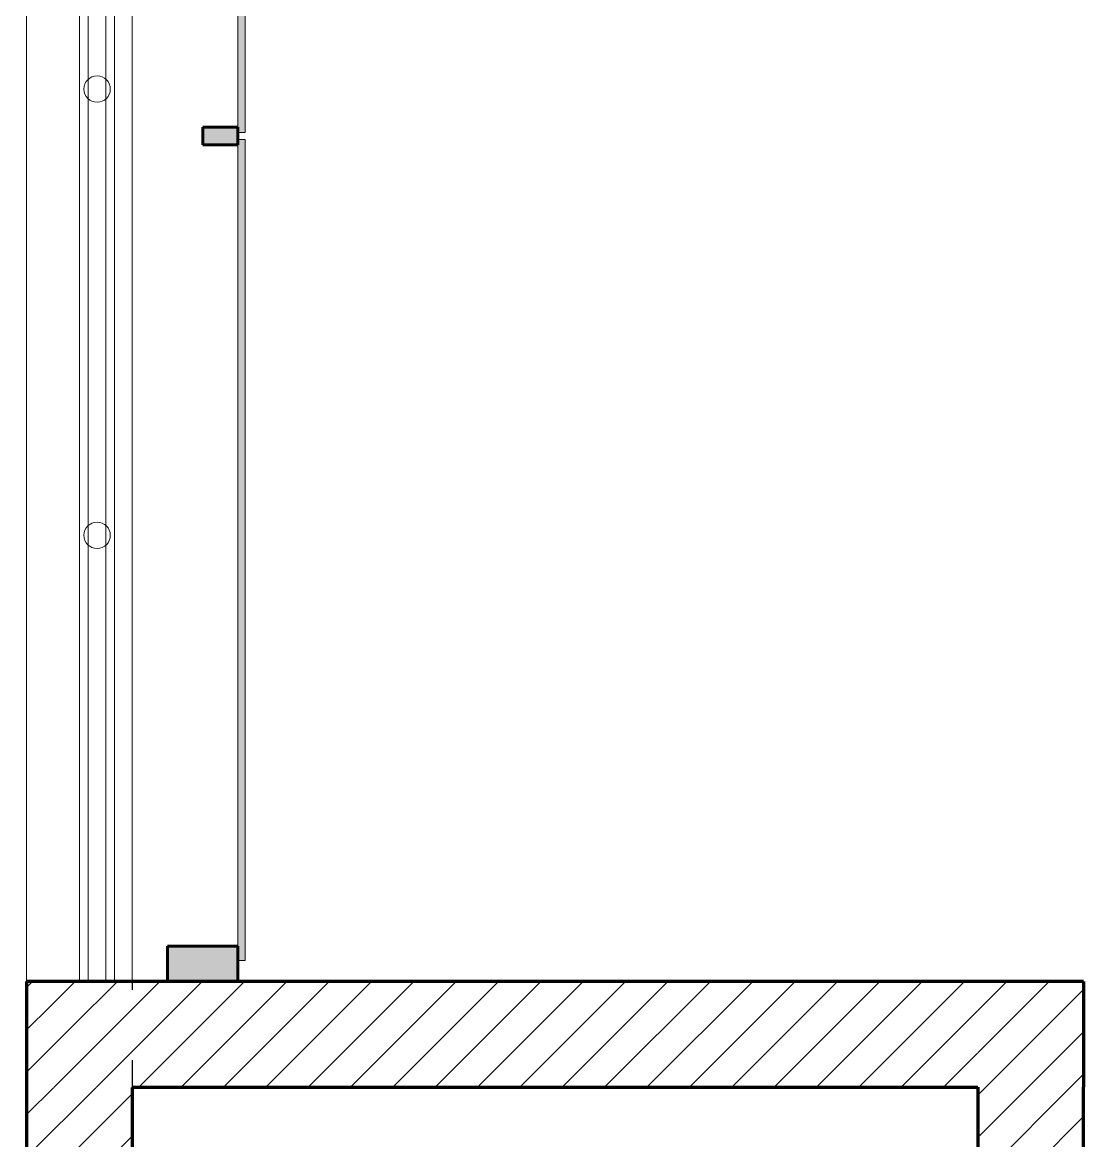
# Model space of a CAD drawing. Header units: inches. Extents: x -19 to 5698, y -728 to 92.
# Drawn here: x 236.414 to 237.92, y 34.975 to 36.562 of the extents above; entities that cross this region are included whole.
import ezdxf

# ---------------------------------------------------------------- set-up
doc = ezdxf.new("R2010")
doc.units = ezdxf.units.IN
doc.header["$MEASUREMENT"] = 0
doc.set_wipeout_variables(frame=1)
for name, pattern in [('Hidden Line', [0.195611, 0.141111, -0.0545]), ('Rayas', [0.282222, 0.141111, -0.141111]), ('Wipeout_Contour', [1, 0, -1])]:
    doc.linetypes.add(name, pattern=pattern)
for name, color, linetype in [('02 _ ARQ _ ZON _ Espacio.3D', 7, 'Continuous'), ('08 _ STR _ EXT _ 07 Losa Aligerada', 7, 'Continuous'), ('08 _ STR _ EXT _ 09 Vigas', 251, 'Continuous'), ('Acabado - Muros', 7, 'Continuous'), ('Estructura - 04 MURO', 7, 'Continuous'), ('Interior - Escaleras & Barandillas', 7, 'Continuous')]:
    doc.layers.add(name, color=color, linetype=linetype)
pattern_1 = [(45, (185.00004, 1e-08), (-0.030052038, 0.030052038), [])]

msp = doc.modelspace()

# ---------------------------------------------------------------- hatches: boundary and pattern name
at = {"layer": 'Acabado - Muros', "linetype": 'Continuous', "lineweight": 9}
for points in [[(236.73, 37.5955), (236.72, 37.5955), (236.72, 36.4055), (236.73, 36.4055)], [(236.73, 36.3955), (236.72, 36.3955), (236.72, 35.2305), (236.73, 35.2305)]]:
    msp.add_hatch(color=250, dxfattribs=at).paths.add_polyline_path(points)
at = {"layer": 'Acabado - Muros', "linetype": 'Continuous', "lineweight": 0}
for points in [[(236.67, 36.413), (236.67, 36.388), (236.72, 36.388), (236.72, 36.413)], [(236.62, 35.2505), (236.62, 35.2005), (236.72, 35.2005), (236.72, 35.2505)]]:
    msp.add_hatch(color=254, dxfattribs=at).paths.add_polyline_path(points)

# ---------------------------------------------------------------- linework, layer by layer
at = {"layer": '02 _ ARQ _ ZON _ Espacio.3D', "color": 254, "linetype": 'Continuous', "lineweight": 0, "flags": 128}
msp.add_lwpolyline([(229.07, 31), (229.57, 31), (229.57, 29.7499), (235.57, 29.75), (235.57, 30.2), (236.07, 30.2), (236.07, 30.7), (236.42, 30.7), (236.42, 31.8991), (237.7701, 31.8991), (237.7701, 32.9963), (236.4201, 32.9963), (236.4201, 39), (236.07, 39), (236.07, 39.4), (235.67, 39.4), (235.67, 39.7505), (229.57, 39.7505), (229.57, 39), (229.07, 39)], dxfattribs=at)
at = {"layer": '02 _ ARQ _ ZON _ Espacio.3D', "color": 9, "linetype": 'Continuous', "lineweight": 5, "flags": 128}
msp.add_lwpolyline([(236.5701, 33.1463), (237.07, 33.1463), (237.0694, 32.9963), (237.7701, 32.9963), (237.7701, 35.0505), (236.5701, 35.0505)], close=True, dxfattribs=at)
at = {"layer": '08 _ STR _ EXT _ 07 Losa Aligerada', "color": 7, "linetype": 'Rayas', "lineweight": 18, "flags": 128}
msp.add_lwpolyline([(193.22, 11.97, 1.049431), (198.7937, 6.3), (209.6003, 6.3), (209.6003, 6.2005), (214.7981, 6.2005), (214.7981, 7.2), (222.07, 7.2), (222.07, 5.6637), (223.2699, 5.6637), (223.2699, 4.2), (228.3699, 4.2), (228.3699, 5.6637), (229.57, 5.6637), (229.57, 7.2), (236.57, 7.2), (236.57, 14.9999), (236.57, 15.1499), (236.57, 15.1499), (236.57, 15.7999), (236.57, 15.7999), (236.57, 18.1001), (236.57, 20.35), (234.07, 20.35), (231.67, 20.35), (231.67, 22.35), (231.67, 22.6), (231.67, 24.5), (231.67, 24.75), (231.67, 26.75), (236.57, 26.75), (236.57, 29.7), (236.57, 35.2005), (236.57, 39.9), (228.67, 39.9), (223.5529, 39.9), (223.5529, 40.9), (218.9324, 40.9), (218.9324, 39.9), (208.37, 39.9), (208.37, 41.4352), (207.42, 41.4352), (207.42, 42.9), (202.22, 42.9), (202.22, 41.4352), (201.2699, 41.4352), (201.2699, 39.9), (196.2701, 39.9), (196.2701, 41.1), (192.8701, 41.1), (192.8701, 37.7), (194.07, 37.7), (194.07, 33.9), (193.17, 33.9), (193.17, 21.2663), (193.22, 21.2663)], format="xyb", close=True, dxfattribs=at)
at = {"layer": '08 _ STR _ EXT _ 07 Losa Aligerada', "color": 7, "linetype": 'Continuous', "lineweight": 18, "flags": 128}
msp.add_lwpolyline([(236.57, 26.75), (236.57, 39.9), (228.67, 39.9), (226.1798, 39.9), (226.1798, 40.9), (221.5593, 40.9), (221.5593, 39.9), (208.37, 39.9), (208.37, 42.6544), (207.42, 42.6544)], dxfattribs=at)
msp.add_lwpolyline([(237.92, 29.7), (237.92, 35.2005), (236.57, 35.2005), (236.57, 29.7)], close=True, dxfattribs=at)
at = {"layer": 'Acabado - Muros', "color": 7, "linetype": 'Continuous', "lineweight": 60}
for p, q in [((236.67, 36.413), (236.67, 36.388)), ((236.72, 36.413), (236.67, 36.413)), ((236.72, 36.413), (236.72, 36.388)), ((236.72, 36.388), (236.67, 36.388)), ((236.62, 35.2505), (236.62, 35.2005)), ((236.72, 35.2505), (236.62, 35.2505)), ((236.72, 35.2505), (236.72, 35.2005)), ((236.72, 35.2005), (236.62, 35.2005))]:
    msp.add_line(p, q, dxfattribs=at)
at = {"layer": 'Acabado - Muros', "color": 7, "linetype": 'Continuous', "lineweight": 13, "flags": 128}
for points in [[(236.73, 37.5955), (236.72, 37.5955), (236.72, 36.4055), (236.73, 36.4055)], [(236.73, 36.3955), (236.72, 36.3955), (236.72, 35.2305), (236.73, 35.2305)]]:
    msp.add_lwpolyline(points, close=True, dxfattribs=at)

# ---------------------------------------------------------------- next in the draw order: wipeouts: each hides what was drawn before it
at = {"color": 254, "linetype": 'Wipeout_Contour', "lineweight": 0, "ltscale": 6640.11523}
msp.add_wipeout([(236.42, 39), (236.42, 35.2005), (236.57, 35.2005), (236.57, 39)], dxfattribs=at).dxf.layer = 'Estructura - 04 MURO'
at = {"color": 254, "linetype": 'Wipeout_Contour', "lineweight": 0, "ltscale": 4983.566382}
msp.add_wipeout([(237.77, 35.0505), (237.92, 35.0505), (237.92, 35.2005)], dxfattribs=at).dxf.layer = 'Estructura - 04 MURO'
at = {"color": 254, "linetype": 'Wipeout_Contour', "lineweight": 0, "ltscale": 6639.854831}
msp.add_wipeout([(236.4201, 35.0505), (236.4201, 33.15), (236.5701, 33.15), (236.5701, 35.0505)], dxfattribs=at).dxf.layer = 'Estructura - 04 MURO'

# ---------------------------------------------------------------- next in the draw order: hatches: boundary and pattern name
at = {"layer": 'Estructura - 04 MURO', "linetype": 'Continuous', "lineweight": 5}
h = msp.add_hatch(dxfattribs=at)
h.set_pattern_fill('LADRILLO_COMÚN_0002', color=250, style=0, pattern_type=2)
h.set_pattern_definition(pattern_1)
h.paths.add_polyline_path([(237.77, 35.0505), (237.92, 35.0505), (237.92, 35.2005)])
h = msp.add_hatch(dxfattribs=at)
h.set_pattern_fill('LADRILLO_COMÚN_0002', color=250, style=0, pattern_type=2)
h.set_pattern_definition(pattern_1)
h.paths.add_polyline_path([(236.4201, 35.0505), (236.4201, 33.15), (236.5701, 33.15), (236.5701, 35.0505)])

# ---------------------------------------------------------------- next in the draw order: linework, layer by layer
at = {"layer": 'Estructura - 04 MURO', "color": 7, "linetype": 'Continuous', "lineweight": 13, "flags": 128}
for points in [[(236.42, 39), (236.42, 35.2005)], [(236.57, 35.2005), (236.57, 39)], [(236.42, 35.2005), (236.57, 35.2005)]]:
    msp.add_lwpolyline(points, dxfattribs=at)
at = {"layer": 'Estructura - 04 MURO', "color": 7, "linetype": 'Continuous', "lineweight": 80, "flags": 128}
for points in [[(236.4201, 35.0505), (236.4201, 33)], [(236.5701, 33.15), (236.5701, 35.0505)]]:
    msp.add_lwpolyline(points, dxfattribs=at)
at = {"layer": 'Interior - Escaleras & Barandillas', "color": 161, "linetype": 'Continuous', "lineweight": 13, "flags": 128}
for points in [[(236.5013, 36.467, 1), (236.5388, 36.467, 1)], [(236.5013, 35.8337, 1), (236.5388, 35.8337, 1)]]:
    msp.add_lwpolyline(points, format="xyb", close=True, dxfattribs=at)

# ---------------------------------------------------------------- next in the draw order: wipeouts: each hides what was drawn before it
at = {"color": 254, "linetype": 'Wipeout_Contour', "lineweight": 0, "ltscale": 4980.367197}
msp.add_wipeout([(236.4201, 35.0505), (236.5701, 35.0505), (236.4201, 35.2005)], dxfattribs=at).dxf.layer = 'Estructura - 04 MURO'
at = {"color": 254, "linetype": 'Wipeout_Contour', "lineweight": 0, "ltscale": 4984.440506}
msp.add_wipeout([(237.77, 35.0505), (237.92, 35.2005), (237.77, 35.2005)], dxfattribs=at).dxf.layer = 'Estructura - 04 MURO'

# ---------------------------------------------------------------- next in the draw order: hatches: boundary and pattern name
at = {"layer": 'Estructura - 04 MURO', "linetype": 'Continuous', "lineweight": 5}
h = msp.add_hatch(dxfattribs=at)
h.set_pattern_fill('LADRILLO_COMÚN_0002', color=250, style=0, pattern_type=2)
h.set_pattern_definition(pattern_1)
h.paths.add_polyline_path([(236.4201, 35.0505), (236.5701, 35.0505), (236.4201, 35.2005)])
h = msp.add_hatch(dxfattribs=at)
h.set_pattern_fill('LADRILLO_COMÚN_0002', color=250, style=0, pattern_type=2)
h.set_pattern_definition(pattern_1)
h.paths.add_polyline_path([(237.77, 35.0505), (237.92, 35.2005), (237.77, 35.2005)])

# ---------------------------------------------------------------- next in the draw order: linework, layer by layer
at = {"layer": 'Estructura - 04 MURO', "color": 7, "linetype": 'Continuous', "lineweight": 80, "flags": 128}
msp.add_lwpolyline([(237.92, 35.2005), (237.92, 35.0505)], dxfattribs=at)

# ---------------------------------------------------------------- next in the draw order: wipeouts: each hides what was drawn before it
at = {"color": 254, "linetype": 'Wipeout_Contour', "lineweight": 0, "ltscale": 6642.638624}
msp.add_wipeout([(236.5701, 35.0505), (237.77, 35.0505), (237.77, 35.2005), (236.5701, 35.2005)], dxfattribs=at).dxf.layer = 'Estructura - 04 MURO'

# ---------------------------------------------------------------- next in the draw order: hatches: boundary and pattern name
at = {"layer": 'Estructura - 04 MURO', "linetype": 'Continuous', "lineweight": 5}
h = msp.add_hatch(dxfattribs=at)
h.set_pattern_fill('LADRILLO_COMÚN_0002', color=250, style=0, pattern_type=2)
h.set_pattern_definition(pattern_1)
h.paths.add_polyline_path([(236.5701, 35.0505), (237.77, 35.0505), (237.77, 35.2005), (236.5701, 35.2005)])

# ---------------------------------------------------------------- next in the draw order: wipeouts: each hides what was drawn before it
at = {"color": 254, "linetype": 'Wipeout_Contour', "lineweight": 0, "ltscale": 4979.541752}
msp.add_wipeout([(236.4201, 35.2005), (236.5701, 35.0505), (236.5701, 35.2005)], dxfattribs=at).dxf.layer = 'Estructura - 04 MURO'

# ---------------------------------------------------------------- next in the draw order: hatches: boundary and pattern name
at = {"layer": 'Estructura - 04 MURO', "linetype": 'Continuous', "lineweight": 5}
h = msp.add_hatch(dxfattribs=at)
h.set_pattern_fill('LADRILLO_COMÚN_0002', color=250, style=0, pattern_type=2)
h.set_pattern_definition(pattern_1)
h.paths.add_polyline_path([(236.4201, 35.2005), (236.5701, 35.0505), (236.5701, 35.2005)])

# ---------------------------------------------------------------- next in the draw order: linework, layer by layer
at = {"layer": '08 _ STR _ EXT _ 09 Vigas', "color": 251, "linetype": 'Hidden Line', "lineweight": 13, "true_color": 0x636466}
msp.add_line((236.57, 26.75), (236.57, 39.9), dxfattribs=at)
at = {"layer": 'Estructura - 04 MURO', "color": 7, "linetype": 'Continuous', "lineweight": 80, "flags": 128}
for points in [[(236.4201, 35.2005), (236.4201, 35.0505)], [(237.92, 35.2005), (236.4201, 35.2005)], [(236.5701, 35.0505), (237.77, 35.0505)]]:
    msp.add_lwpolyline(points, dxfattribs=at)
at = {"layer": 'Interior - Escaleras & Barandillas', "color": 161, "linetype": 'Continuous', "lineweight": 13, "flags": 128}
for points in [[(236.545, 39), (236.495, 39), (236.495, 35.2005), (236.545, 35.2005)], [(236.5325, 39), (236.5075, 39), (236.5075, 35.2005), (236.5325, 35.2005)], [(236.5325, 39), (236.5075, 39), (236.5075, 35.2005), (236.5325, 35.2005)], [(236.5325, 39), (236.5075, 39), (236.5075, 35.2005), (236.5325, 35.2005)]]:
    msp.add_lwpolyline(points, close=True, dxfattribs=at)

# ---------------------------------------------------------------- next in the draw order: wipeouts: each hides what was drawn before it
at = {"color": 254, "linetype": 'Wipeout_Contour', "lineweight": 0, "ltscale": 6645.128384}
msp.add_wipeout([(237.77, 35.0505), (237.77, 29.85), (237.92, 29.85), (237.92, 35.0505)], dxfattribs=at).dxf.layer = 'Estructura - 04 MURO'

# ---------------------------------------------------------------- next in the draw order: hatches: boundary and pattern name
at = {"layer": 'Estructura - 04 MURO', "linetype": 'Continuous', "lineweight": 5}
h = msp.add_hatch(dxfattribs=at)
h.set_pattern_fill('LADRILLO_COMÚN_0002', color=250, style=0, pattern_type=2)
h.set_pattern_definition(pattern_1)
h.paths.add_polyline_path([(237.77, 35.0505), (237.77, 29.85), (237.92, 29.85), (237.92, 35.0505)])

# ---------------------------------------------------------------- next in the draw order: linework, layer by layer
at = {"layer": 'Estructura - 04 MURO', "color": 7, "linetype": 'Continuous', "lineweight": 80, "flags": 128}
for points in [[(237.77, 35.0505), (237.77, 33.15)], [(237.92, 29.7), (237.92, 35.0505)]]:
    msp.add_lwpolyline(points, dxfattribs=at)

doc.saveas('drawing.dxf')
